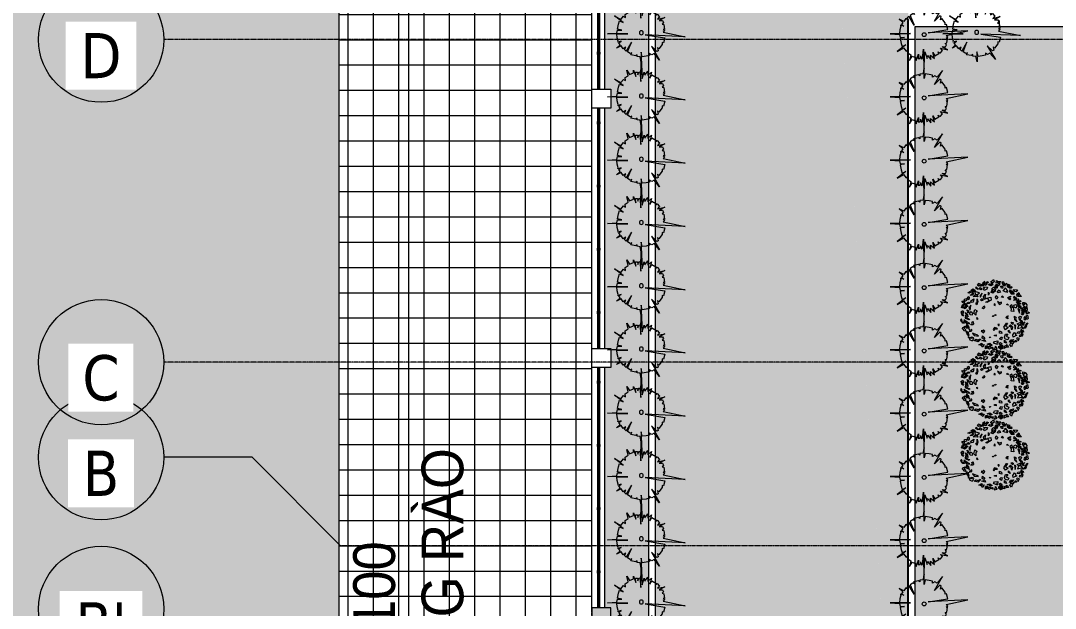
# Model space of a CAD drawing. Header units: millimetres. Extents: x 5359 to 218750, y -16347 to 109893.
# Drawn here: x 17076 to 33425, y 24547 to 33837 of the extents above; entities that cross this region are included whole.
import ezdxf

# ---------------------------------------------------------------- set-up
doc = ezdxf.new("R2010")
doc.units = ezdxf.units.MM
doc.linetypes.add('Double dash', pattern=[41.999998, 12, -6, 6, -6, 6, -6])
doc.linetypes.add('Grid Line', pattern=[22.225, 12.7, -3.175, 3.175, -3.175])
for name, color, linetype, lineweight in [('A-ANNO-DIMS', 211, 'Continuous', 9), ('A-ANNO-DIMS-220', 211, 'Continuous', 9), ('A-FLOR', 192, 'Continuous', 9), ('A-FLOR-HRAL', 11, 'Continuous', 9), ('A-FLOR-PATT', 8, 'Continuous', 9), ('A-FLOR-PATT-1', 8, 'Continuous', 5), ('A-WALL', 113, 'Continuous', 9), ('C-PROP-LINE', 91, 'Double dash', 18), ('G-IMPT', 8, 'Continuous', 9), ('L-PLNT', 71, 'Continuous', 9), ('S-COLS', 52, 'Continuous', 9), ('S-COLS-3', 9, 'Continuous', 9), ('S-COLS-4', 52, 'Continuous', 18), ('S-GRID', 1, 'Continuous', 9), ('S-GRID-1', 1, 'Grid Line', 9), ('S-GRID-IDEN', 1, 'Continuous', 9)]:
    doc.layers.add(name, color=color, linetype=linetype, lineweight=lineweight)
doc.styles.add('Arial_5', font='arial_0.ttf', dxfattribs={"width": 0.9, "height": 660})
doc.styles.add('Tahoma_B', font='tahomabd_0.ttf', dxfattribs={"height": 715})
doc.dimstyles.new('1_Dim_chi_tiet_khu_đất_2_1', dxfattribs={"dimscale": 304.8, "dimtxt": 673.371204, "dimasz": 0.866142, "dimexe": 0.721785, "dimexo": 0.0625, "dimgap": 0.072178, "dimtad": 1, "dimdec": 0, "dimrnd": 5, "dimzin": 0, "dimdsep": 46, "dimtxsty": 'Arial_5', "dimblk1": 'OBLIQUE', "dimblk2": 'OBLIQUE', "dimsah": 1, "dimcen": 0.09, "dimdle": 0.721785, "dimazin": 0, "dimtfac": 1, "dimtdec": 4, "dimtix": 1, "dimtmove": 0, "dimatfit": 3, "dimfxl": 2.165354, "dimfxlon": 1, "dimtvp": 1, "dimtolj": 1, "dimtzin": 0, "dimarcsym": 2})
pattern_1 = [(0, (167.64, 11.2), (558.8, 558.8), [83.82, -16.764, 22.352, -16.764, -419.1]), (0, (167.64, 11.2), (558.8, 558.8), [-139.7, 83.82, -335.28]), (0, (139.7, 27.94), (558.8, 558.8), [55.88, -41.91, 83.82, -41.91, -335.28]), (0, (139.7, 27.94), (558.8, 558.8), [-223.52, 55.88, -279.4]), (0, (335.3, 251.46), (558.8, 558.8), [69.85, -27.94, 69.85, -391.16]), (0, (55.9, 363.2), (558.8, 558.8), [27.94, -55.88, 27.94, -447.04]), (90, (111.76, 363.2), (-558.8, 558.8), [50.292, -508.508]), (90, (279.4, 27.94), (-558.8, 558.8), [55.88, -502.92]), (90, (419.1, 251.46), (-558.8, 558.8), [55.88, -502.92]), (45, (352.04, 22.35), (0, 558.7996), [55.88, -734.383]), (135, (206.76, 22.35), (-558.7996, 0), [55.88, -734.383]), (63.435, (335.28, 25.15), (-0.0005, 558.8001), [55.88, -1193.635]), (75.964, (307.34, 27.94), (-0.00237, 558.80038), [55.88, -2248.111]), (75.964, (447.04, 251.46), (-0.00237, 558.80038), [44.704, -2259.287]), (75.964, (122.94, 363.22), (-0.00237, 558.80038), [39.116, -2264.875]), (104.036, (251.46, 27.94), (0.00237, 558.80038), [55.88, -2248.111]), (104.036, (391.16, 251.46), (0.00237, 558.80038), [44.704, -2259.287]), (104.036, (100.58, 363.22), (0.00237, 558.80038), [39.116, -2264.875]), (116.565, (223.52, 25.15), (0.0005, 558.8001), [55.88, -1193.634])]

# ---------------------------------------------------------------- blocks, each defined once
blk = doc.blocks.new('M_Concrete-Rectangular-Column2 - 300x300-2025389-TKCS_MB ĐỊNH VỊ CỔNG-HÀNG RÀO')
at = {"layer": 'S-COLS-3'}
blk.add_hatch(color=256, dxfattribs=at).paths.add_polyline_path([(150, -150), (150, 150), (-150, 150), (-150, -150)])
at = {"layer": 'S-COLS-4'}
for p, q in [((150, 150), (-150, 150)), ((-150, 150), (-150, -150)), ((150, -150), (150, 150)), ((-150, -150), (150, -150))]:
    blk.add_line(p, q, dxfattribs=at)
blk = doc.blocks.new('NBS_CLDPhysicalSecuritySystems_MtlMeshPnlFncngSym_CLDModsecSecurusS3_InfillPanel - NBS_CLDPhysicalSecuritySystems_MtlMeshPnlFncngSym_CLDModsecSecurusS2_InfillPanel-2369324-TKCS_MB ĐỊNH VỊ CỔNG-HÀNG RÀO')
at = {"layer": 'A-FLOR-HRAL'}
h = blk.add_hatch(dxfattribs=at)
h.set_pattern_fill('FP_29', color=256, style=0, pattern_type=2)
h.set_pattern_definition([(180, (609.6, 0), (-2e-15, -13), []), (270, (609.6, 0), (76, 5e-15), [])])
h.paths.add_polyline_path([(0, 6), (0, -6), (3800, -6), (3800, 6), (1714, 6)])
for p, q in [((218, 27), (0, 27)), ((0, 6), (3800, 6)), ((214, 6), (214, 23)), ((254, 6), (214, 6)), ((218, 27), (250, 27)), ((1218, 27), (250, 27)), ((254, 23), (254, 6)), ((1214, 6), (1214, 23)), ((1254, 6), (1214, 6)), ((1218, 27), (1250, 27)), ((2218, 27), (1250, 27)), ((1254, 23), (1254, 6)), ((2214, 6), (2214, 23)), ((2254, 6), (2214, 6)), ((2218, 27), (2250, 27)), ((3218, 27), (2250, 27)), ((2254, 23), (2254, 6)), ((3214, 6), (3214, 23)), ((3254, 6), (3214, 6)), ((3218, 27), (3250, 27)), ((3800, 27), (3250, 27)), ((3254, 23), (3254, 6)), ((3800, -6), (0, -6)), ((214, -11), (214, -6)), ((214, -6), (254, -6)), ((254, -11), (214, -11)), ((254, -6), (254, -11)), ((1214, -11), (1214, -6)), ((1214, -6), (1254, -6)), ((1254, -11), (1214, -11)), ((1254, -6), (1254, -11)), ((2214, -11), (2214, -6)), ((2214, -6), (2254, -6)), ((2254, -11), (2214, -11)), ((2254, -6), (2254, -11)), ((3214, -11), (3214, -6)), ((3214, -6), (3254, -6)), ((3254, -11), (3214, -11)), ((3254, -6), (3254, -11))]:
    blk.add_line(p, q, dxfattribs=at)
for centre, start, end in [((218, 23), 90, 180), ((250, 23), 0, 90), ((1218, 23), 90, 180), ((1250, 23), 0, 90), ((2218, 23), 90, 180), ((2250, 23), 0, 90), ((3218, 23), 90, 180), ((3250, 23), 0, 90)]:
    blk.add_arc(centre, 4, start, end, dxfattribs=at)
blk = doc.blocks.new('CAY MAI VAN PHUC - CAY DUC SOC_dwg-2256080-TKCS_MB ĐỊNH VỊ CỔNG-HÀNG RÀO')
at = {"layer": 'G-IMPT', "flags": 128}
blk.add_lwpolyline([(33, 479), (13, 293), (6, 772), (-14, 347), (-60, 479), (-67, 420), (-133, 499), (-127, 413), (-207, 479), (-173, 360), (-213, 426), (-293, 380), (-280, 347), (-320, 373), (-366, 320), (-326, 274), (-473, 307), (-360, 247), (-426, 247), (-446, 207), (-419, 174), (-453, 167), (-466, 68), (-439, 68), (-473, 48), (-439, 14), (-878, -79), (-80, -39), (-473, -105), (-446, -205), (-419, -198), (-419, -238), (-353, -324), (-326, -298), (-340, -364), (-313, -378), (-207, -271), (-366, -550), (-260, -418), (-213, -444), (-167, -418), (-167, -457), (-100, -471), (-20, -481), (0, -391), (0, -590), (26, -484), (86, -477), (86, -444), (113, -464), (212, -444), (192, -404), (226, -418), (279, -384), (199, -192), (305, -371), (339, -338), (312, -291), (365, -324), (405, -265), (498, -311), (425, -245), (452, -205), (405, -172), (472, -192), (465, -172), (485, -99), (492, -25), (272, -25), (678, -19), (492, -6), (478, 54), (392, 54), (478, 74), (458, 174), (438, 240), (365, 207), (538, 340), (412, 267), (359, 333), (319, 307), (325, 367), (266, 406), (292, 519), (239, 433), (159, 466), (159, 519), (113, 393), (119, 479), (79, 479), (73, 426), (53, 486)], close=True, dxfattribs=at)
at = {"layer": 'G-IMPT'}
blk.add_circle((0, 0), 38.6, dxfattribs=at)
blk = doc.blocks.new('CAY MAI VAN PHUC - CAY BONG TRANG-2256527-TKCS_MB ĐỊNH VỊ CỔNG-HÀNG RÀO')
at = {"extrusion": (0, 0, -1), "xscale": 0.7894736842105263, "yscale": 0.7894736842105263, "zscale": -0.7894736842105263, "rotation": 180}
blk.add_blockref('CAY MAI VAN PHUC - CAY DUC SOC_dwg-2256080-TKCS_MB ĐỊNH VỊ CỔNG-HÀNG RÀO', (0, 0), dxfattribs=at)
blk = doc.blocks.new('CAY MAI VAN PHUC - CAY BONG TRANG-2256081-TKCS_MB ĐỊNH VỊ CỔNG-HÀNG RÀO')
at = {"xscale": 0.7894736842105263, "yscale": 0.7894736842105263, "zscale": 0.7894736842105263}
blk.add_blockref('CAY MAI VAN PHUC - CAY DUC SOC_dwg-2256080-TKCS_MB ĐỊNH VỊ CỔNG-HÀNG RÀO', (0, 0), dxfattribs=at)
blk = doc.blocks.new('CAY BACH TRINH - CAY BACH TRINH_dwg-2249800-TKCS_MB ĐỊNH VỊ CỔNG-HÀNG RÀO')
at = {"layer": 'G-IMPT', "flags": 128}
for points in [[(-477, 1437), (-459, 1512), (-646, 1555)], [(-578, 1452), (-505, 1613), (-404, 1608), (-431, 1511), (-482, 1548), (-505, 1489), (-486, 1456)], [(-357, 1653), (-250, 1541), (-201, 1603), (-123, 1566), (-133, 1703), (-220, 1653)], [(-83, 1327), (-48, 1351), (-99, 1506), (-301, 1542), (-270, 1454), (-140, 1428)], [(7, 1749), (-25, 1628), (43, 1591), (160, 1616)], [(121, 1587), (40, 1602), (86, 1521)], [(335, 1653), (267, 1616), (316, 1566), (365, 1591)], [(533, 1553), (590, 1452), (520, 1446), (509, 1467), (423, 1512), (399, 1468), (319, 1525), (383, 1562)], [(423, 1516), (443, 1553), (433, 1653), (560, 1578), (472, 1491)], [(579, 1478), (745, 1541), (813, 1466), (725, 1416), (716, 1478), (657, 1453), (647, 1416)], [(-1364, 914), (-1208, 910), (-1218, 988), (-1136, 1017), (-1240, 1107), (-1267, 1010)], [(-1164, 910), (-1135, 1007), (-1204, 1044), (-1282, 1000), (-1216, 980)], [(-1174, 1238), (-1112, 1130), (-1037, 1152), (-972, 1252)], [(-766, 1181), (-866, 1042), (-1009, 1038), (-900, 1094)], [(-996, 1019), (-915, 1047), (-883, 1171), (-978, 1137)], [(-989, 1076), (-860, 1099), (-799, 1231), (-876, 1225), (-913, 1152)], [(-874, 1403), (-896, 1328), (-826, 1327), (-809, 1379)], [(-870, 1320), (-769, 1323), (-719, 1438), (-798, 1395)], [(-715, 1368), (-728, 1408), (-805, 1472), (-663, 1508), (-663, 1385)], [(-648, 1504), (-672, 1392), (-758, 1347), (-746, 1419), (-706, 1444)], [(-697, 1145), (-671, 1210), (-634, 1180), (-660, 1114)], [(-556, 1333), (-692, 1179), (-600, 1129), (-460, 1181), (-492, 1255), (-553, 1247)], [(-428, 1425), (-446, 1319), (-376, 1318), (-327, 1420)], [(-269, 1228), (-328, 1128), (-220, 1091), (-172, 1128)], [(-133, 1478), (-191, 1403), (-152, 1303), (-113, 1353)], [(14, 1366), (-94, 1266), (-74, 1166), (43, 1066), (140, 1116), (23, 1178), (101, 1291)], [(-50, 1140), (92, 1178), (86, 1252), (-14, 1249)], [(23, 1503), (131, 1428), (267, 1478), (209, 1528), (131, 1503)], [(267, 1128), (228, 1041), (257, 966), (267, 1041)], [(511, 1378), (306, 1366), (335, 1266), (472, 1203), (501, 1278), (452, 1316)], [(667, 1353), (579, 1291), (628, 1241), (735, 1278)], [(647, 866), (579, 1066), (686, 928)], [(696, 1091), (891, 1141), (949, 1253), (920, 1016), (803, 1003)], [(871, 1391), (823, 1341), (784, 1253), (891, 1316)], [(1064, 1244), (1080, 1108), (985, 1158), (937, 1212)], [(1027, 1278), (998, 1228), (1037, 1191), (1135, 1203)], [(1047, 1103), (998, 1028), (1066, 978), (1164, 978), (1066, 1016)], [(1144, 1166), (1135, 1128), (1203, 1078), (1281, 1091)], [(-1595, 553), (-1527, 591), (-1429, 491), (-1497, 416), (-1634, 403), (-1653, 491)], [(-1424, 524), (-1440, 618), (-1501, 607), (-1513, 501)], [(-1380, 266), (-1361, 403), (-1185, 528), (-1224, 441)], [(-1302, 703), (-1351, 666), (-1312, 653)], [(-1109, 650), (-1174, 560), (-1345, 537), (-1285, 585)], [(-1279, 631), (-1217, 768), (-1027, 752), (-1169, 714)], [(-1010, 928), (-1137, 803), (-990, 828)], [(-993, 702), (-1009, 756), (-1064, 751)], [(-840, 791), (-799, 735), (-718, 839), (-724, 876), (-821, 927), (-821, 894), (-775, 847)], [(-721, 477), (-654, 499), (-671, 550)], [(-717, 878), (-717, 816), (-688, 841)], [(-415, 941), (-483, 878), (-454, 853), (-386, 878)], [(-220, 591), (-289, 516), (-386, 578), (-386, 628), (-289, 591), (-181, 653)], [(-113, 953), (-201, 878), (-152, 778), (-84, 866)], [(-74, 528), (-35, 541), (-6, 491), (-74, 466)], [(140, 878), (131, 728), (335, 603), (384, 628), (218, 716), (306, 841)], [(413, 1016), (443, 853), (365, 803), (472, 766), (511, 903)], [(579, 803), (540, 716), (599, 691), (647, 741)], [(813, 978), (784, 891), (1018, 903), (920, 991)], [(823, 791), (784, 653), (842, 491), (891, 578), (823, 628)], [(988, 791), (1008, 628), (1096, 616), (1144, 678)], [(1261, 753), (1203, 803), (1193, 853), (1232, 891), (1310, 841)], [(1310, 591), (1252, 628), (1193, 603), (1203, 553), (1281, 541)], [(1270, 413), (1394, 410), (1386, 473), (1452, 496), (1368, 568), (1347, 490)], [(1339, 702), (1463, 665), (1444, 774), (1337, 802)], [(1422, 673), (1471, 586), (1531, 604), (1583, 684)], [(1447, 578), (1476, 466), (1593, 366), (1544, 503)], [(-1619, 40), (-1622, 139), (-1683, 152), (-1767, 105)], [(-1597, 135), (-1570, 248), (-1626, 391), (-1648, 247)], [(-1619, 320), (-1482, 361), (-1595, 398)], [(-1363, 198), (-1471, 259), (-1494, 200), (-1562, 210), (-1523, 107), (-1467, 166)], [(-1478, 213), (-1422, 297), (-1459, 373), (-1523, 336)], [(-1482, 60), (-1448, -1), (-1384, -6), (-1369, 43), (-1433, 90)], [(-1478, 141), (-1429, 91), (-1371, 128)], [(-1328, 370), (-1279, 378), (-1302, 402)], [(-1274, 77), (-1290, 255), (-1183, 312), (-1221, 219)], [(-1283, 435), (-1251, 475), (-1188, 428), (-1232, 366)], [(-1065, 367), (-1127, 366), (-1158, 473), (-1082, 500), (-981, 458), (-1000, 389)], [(-855, 181), (-881, 279), (-825, 405), (-958, 362), (-994, 169)], [(-942, 366), (-893, 503), (-795, 453), (-825, 366), (-873, 403)], [(-74, 16), (-123, -9), (-94, -34), (-55, -22)], [(491, 441), (443, 366), (511, 303), (569, 328), (521, 378)], [(813, 191), (881, 116), (891, -22), (988, 78), (930, 266)], [(1085, 125), (1140, 155), (1218, 75), (1163, 15), (1054, 5), (1038, 75)], [(1135, 478), (1232, 328), (1164, 228), (1154, 328)], [(1310, 166), (1300, 116), (1222, 128), (1232, 203)], [(1256, -105), (1272, 5), (1412, 105), (1381, 35)], [(1319, 245), (1280, 215), (1311, 205)], [(1378, 453), (1369, 353), (1437, 303), (1476, 366)], [(1553, 425), (1451, 325), (1568, 345)], [(1476, 153), (1534, 78), (1583, 116), (1544, 216)], [(1624, 156), (1594, 16), (1487, -41), (1502, 50), (1551, 81)], [(-1595, -47), (-1673, -9), (-1702, -172), (-1673, -209), (-1536, -209), (-1556, -172), (-1634, -147)], [(-1604, -526), (-1578, -497), (-1615, -421), (-1690, -396)], [(-1546, -521), (-1536, -609), (-1595, -596), (-1604, -509)], [(-1515, -106), (-1486, -178), (-1501, -227), (-1553, -242), (-1599, -161)], [(-1489, -516), (-1411, -473), (-1448, -396), (-1534, -351), (-1465, -430)], [(-1173, -669), (-1368, -622), (-1473, -694), (-1336, -498), (-1227, -542)], [(-1449, -521), (-1419, -309), (-1263, -222), (-1351, -346)], [(-1291, -267), (-1232, -115), (-1304, -62), (-1376, -95)], [(-1224, -515), (-1157, -451), (-1369, -353), (-1324, -476)], [(-1145, -345), (-1046, -242), (-1021, -71), (-1105, -125), (-1069, -201)], [(-1024, -493), (-1058, -702), (-1088, -530)], [(-935, -470), (-860, -411), (-900, -361), (-966, -383)], [(-888, -735), (-838, -578), (-745, -570), (-823, -487), (-921, -590)], [(-582, -741), (-504, -613), (-626, -407), (-681, -406), (-575, -561), (-711, -631)], [(-688, -191), (-610, -147), (-641, -60), (-704, -55), (-685, -122)], [(-229, -532), (-269, -525), (-272, -467), (-200, -477)], [(11, -79), (65, -80), (51, -44), (11, -37)], [(832, -134), (784, -184), (823, -222)], [(1085, -355), (1023, -325), (999, -455), (1023, -485), (1132, -485), (1116, -455), (1054, -435)], [(1477, -247), (1352, -421), (1173, -426), (1309, -356)], [(1179, -205), (1218, -245), (1264, -215)], [(1202, -735), (1225, -565), (1350, -495), (1280, -595)], [(1398, -9), (1408, -159), (1232, -234), (1339, -134)], [(1330, -484), (1271, -546), (1300, -671), (1369, -596)], [(1427, -309), (1447, -409), (1525, -409), (1573, -334), (1505, -346)], [(1563, -293), (1595, -211), (1641, -250), (1609, -331)], [(-1553, -680), (-1504, -649), (-1521, -598), (-1613, -563)], [(-1468, -852), (-1402, -831), (-1326, -772), (-1450, -777)], [(-1251, -1066), (-1426, -1044), (-1452, -946), (-1351, -943), (-1371, -1002), (-1308, -1008), (-1282, -979)], [(-1390, -946), (-1429, -809), (-1361, -709), (-1332, -796), (-1361, -846)], [(-1270, -915), (-1163, -901), (-1183, -834), (-1295, -817)], [(-1144, -1010), (-957, -1095), (-936, -993), (-1027, -873), (-1088, -926), (-1063, -982)], [(-811, -903), (-736, -844), (-727, -764), (-770, -826)], [(-698, -1231), (-557, -1193), (-527, -1096), (-584, -953), (-693, -951), (-619, -1061), (-741, -1124)], [(-393, -926), (-281, -901), (-277, -790), (-378, -835)], [(-129, -656), (-34, -622), (23, -722), (0, -767), (-69, -688), (-193, -693)], [(-120, -1056), (-31, -1033), (-45, -997), (-117, -988)], [(614, -795), (506, -893), (444, -803), (510, -740), (536, -796)], [(1048, -911), (967, -1024), (753, -1052), (829, -993)], [(1124, -735), (1132, -805), (1085, -795), (1077, -725)], [(1193, -846), (1173, -780), (1104, -785)], [(1249, -1075), (1218, -965), (1272, -885), (1295, -955), (1272, -995)], [(1359, -809), (1271, -859), (1281, -984), (1330, -909)], [(1384, -736), (1435, -805), (1537, -675), (1529, -628), (1408, -565), (1408, -607), (1465, -665)], [(-1130, -1172), (-1165, -1196), (-1203, -1289), (-1280, -1164), (-1162, -1128)], [(-1117, -1335), (-1039, -1334), (-1059, -1267), (-1114, -1266)], [(-883, -1296), (-1010, -1321), (-942, -1409), (-834, -1384)], [(-771, -1348), (-831, -1232), (-975, -1212), (-947, -1284), (-866, -1298)], [(-872, -1573), (-787, -1482), (-829, -1416), (-944, -1384)], [(-505, -1659), (-547, -1509), (-620, -1542), (-671, -1472), (-727, -1598), (-626, -1595)], [(-622, -1399), (-535, -1360), (-523, -1254), (-580, -1280)], [(-384, -1242), (-286, -1181), (-363, -1098), (-424, -1108)], [(-336, -1491), (-270, -1405), (-332, -1372), (-423, -1439)], [(-180, -1469), (12, -1396), (-45, -1309), (-194, -1290), (-200, -1370), (-142, -1392)], [(323, -1445), (199, -1404), (83, -1492), (153, -1523), (221, -1476)], [(176, -1143), (205, -1087), (168, -1096)], [(411, -1324), (581, -1272), (441, -1226)], [(550, -1034), (443, -1134), (482, -1196), (569, -1146)], [(731, -1476), (595, -1400), (567, -1474), (481, -1461), (531, -1590), (600, -1516)], [(608, -1509), (686, -1484), (608, -1434)], [(667, -1184), (647, -1221), (764, -1334), (959, -1271), (891, -1209), (764, -1246)], [(775, -1261), (835, -1251), (807, -1222)], [(1103, -1266), (1025, -1267), (986, -1133), (1081, -1099), (1208, -1151), (1184, -1238)], [(1066, -1096), (1086, -1171), (1271, -1121)], [(-386, -1646), (-464, -1534), (-357, -1534), (-289, -1559)], [(-215, -1584), (-355, -1693), (-443, -1641), (-373, -1567), (-346, -1624), (-297, -1583), (-299, -1545)], [(-55, -1574), (-63, -1616), (-24, -1708), (-167, -1674), (-109, -1565)], [(69, -1680), (123, -1624), (62, -1590), (23, -1629)], [(228, -1671), (131, -1609), (189, -1571), (209, -1584), (306, -1584), (306, -1534), (404, -1546), (365, -1609)], [(411, -1674), (406, -1550), (330, -1534), (226, -1592)]]:
    blk.add_lwpolyline(points, close=True, dxfattribs=at)
blk = doc.blocks.new('CAY BACH TRINH - CAY BACH TRINH-2271498-TKCS_MB ĐỊNH VỊ CỔNG-HÀNG RÀO')
at = {"extrusion": (0, 0, -1), "xscale": 0.3200000000000001, "yscale": 0.3200000000000001, "zscale": -0.3200000000000001, "rotation": 180}
blk.add_blockref('CAY BACH TRINH - CAY BACH TRINH_dwg-2249800-TKCS_MB ĐỊNH VỊ CỔNG-HÀNG RÀO', (0, 0), dxfattribs=at)
blk = doc.blocks.new('Family - ___-1476882-TKCS_MB ĐỊNH VỊ CỔNG-HÀNG RÀO')
at = {"layer": 'C-PROP-LINE'}
blk.add_line((26104, 7888), (26104, 77418), dxfattribs=at)
blk = doc.blocks.new('Grid - M_Grid Head - Circle-353313-TKCS_MB ĐỊNH VỊ CỔNG-HÀNG RÀO')
at = {"layer": 'S-GRID-IDEN'}
blk.add_circle((0, 0), 4.5, dxfattribs=at)
blk = doc.blocks.new('DIMBLOCK29-TKCS_MB ĐỊNH VỊ CỔNG-HÀNG RÀO')
at = {"layer": 'A-ANNO-DIMS-220'}
for p, q in [((23210, 7668), (23210, 41206)), ((23870, 40986), (22990, 40986)), ((23210, 40986), (23870, 40986)), ((23870, 7888), (22990, 7888)), ((23210, 7888), (23870, 7888))]:
    blk.add_line(p, q, dxfattribs=at)
at = {"layer": 'A-ANNO-DIMS-220', "lineweight": 25}
for p, q in [((23210, 40986), (23078, 41118)), ((23210, 40986), (23342, 40854)), ((23210, 7888), (23078, 8020)), ((23210, 7888), (23342, 7756))]:
    blk.add_line(p, q, dxfattribs=at)
at = {"layer": 'A-ANNO-DIMS-220', "color": 0, "char_height": 660, "attachment_point": 1, "rotation": 90, "line_spacing_factor": 0.941778, "style": 'Arial_5'}
for s, insert, width in [('TƯ\\fArial|b0|i0|c254|p34|;\\W.9;ỜNG RÀO', (23411, 21878), 6141.15), ('33100', (22331, 23298), 2734.92)]:
    blk.add_mtext(s, dxfattribs=dict(at, insert=insert, width=width))
blk = doc.blocks.new('_Oblique')
at = {"color": 0, "linetype": 'ByBlock', "lineweight": -2}
blk.add_line((-0.5, -0.5), (0.5, 0.5), dxfattribs=at)

msp = doc.modelspace()

# ---------------------------------------------------------------- hatches: boundary and pattern name
at = {"layer": 'A-FLOR-PATT'}
h = msp.add_hatch(dxfattribs=at)
h.set_pattern_fill('FP_5', color=256, style=0, pattern_type=2)
h.set_pattern_definition([(90, (81451.8, 48336.34), (-400, 2e-14), []), (180, (81451.8, 48336.34), (-5e-14, -400), [])])
h.paths.add_polyline_path([(14081.4, -16347.2), (14081.4, 79336.3), (14075, 79693.3), (14055.9, 80049.7), (14024.1, 80405.3), (13979.6, 80759.5), (13922.5, 81111.9), (13852.8, 81462), (13770.7, 81809.4), (13676.3, 82153.7), (13569.6, 82494.3), (13450.9, 82831), (13320.2, 83163.2), (13177.7, 83490.5), (13023.6, 83812.5), (12858.2, 84128.8), (12681.5, 84439), (12493.9, 84742.7), (12295.6, 85039.6), (12086.8, 85329.1), (11867.8, 85611), (11638.9, 85884.9), (11400.3, 86150.5), (11152.4, 86407.4), (10895.5, 86655.3), (10630, 86893.8), (10356.1, 87122.8), (10074.1, 87341.7), (9784.6, 87550.5), (9487.8, 87748.9), (9184.1, 87936.5), (8873.9, 88113.1), (8557.5, 88278.6), (8235.5, 88432.7), (7908.2, 88575.1), (7576, 88705.8), (7239.4, 88824.6), (6898.7, 88931.3), (6554.4, 89025.7), (6207, 89107.8), (5856.9, 89177.4), (5504.5, 89234.6), (5358.8, 89252.8), (5358.8, 82030.3), (10052.8, 77336.3), (10052.8, -16347.2), (12634.8, -16347.2)])
h.paths.add_polyline_path([(51727.7, -16347.2), (56702.6, -16347.2), (56702.6, -12330.8), (31070.8, -12330.8), (26103.5, -7352), (26103.5, 40986.3), (24603.5, 40986.3), (22103.5, 38486.3), (22103.5, -8023.3), (22132.9, -8371.9), (22174.4, -8719.2), (22228.1, -9064.9), (22293.8, -9408.5), (22371.5, -9749.6), (22461, -10087.7), (22562.4, -10422.5), (22675.4, -10753.6), (22799.9, -11080.5), (22935.8, -11402.8), (23082.8, -11720.2), (23240.9, -12032.3), (23409.7, -12338.6), (23589.2, -12638.9), (23779.1, -12932.6), (23979.2, -13219.6), (24189.1, -13499.4), (24408.7, -13771.7), (24637.7, -14036.1), (24875.9, -14292.4), (25122.8, -14540.1), (25378.2, -14779.1), (25641.9, -15009), (25913.4, -15229.6), (26192.5, -15440.5), (26478.7, -15641.5), (26771.9, -15832.4), (27071.5, -16012.9), (27377.3, -16182.8), (27700.1, -16347.2), (44092.7, -16347.2)])
h.paths.add_polyline_path([(134801.6, 7388.2), (140779.3, 7388.2), (140779.3, 38986.3), (138279.3, 40986.3), (134801.5, 40986.3), (134801.5, 7388.2)])
h.paths.add_polyline_path([(157794.6, 7388.2), (157794.6, 109892.8), (152779.3, 109892.8), (152779.3, 7388.2), (155944.1, 7388.2)])
h.paths.add_polyline_path([(138279.3, 45986.3), (140779.3, 47986.3), (140779.3, 77336.3), (140773.2, 77721), (140754.7, 78105.2), (140723.9, 78488.6), (140680.8, 78870.9), (140625.5, 79251.5), (140558.1, 79630.2), (140478.5, 80006.6), (140386.9, 80380.2), (140283.4, 80750.7), (140168, 81117.6), (140041, 81480.7), (139902.4, 81839.5), (139752.3, 82193.7), (139591, 82542.9), (139418.5, 82886.8), (139235.2, 83224.9), (139041.1, 83557), (138836.4, 83882.8), (138621.4, 84201.7), (138396.3, 84513.7), (138161.3, 84818.2), (137916.7, 85115.1), (137662.7, 85403.9), (137399.5, 85684.5), (137127.5, 85956.5), (136843.4, 86222.8), (136558.1, 86473.7), (136261.2, 86718.3), (135956.7, 86953.3), (135644.7, 87178.4), (135325.8, 87393.4), (135000.1, 87598), (134668, 87792.2), (134329.8, 87975.5), (133986, 88148), (133636.7, 88309.3), (133282.6, 88459.3), (132923.7, 88598), (132560.6, 88725), (132193.7, 88840.4), (131823.2, 88943.9), (131449.6, 89035.5), (131073.3, 89115), (130694.5, 89182.5), (130313.9, 89237.8), (129931.6, 89280.9), (129548.2, 89311.7), (129164, 89330.2), (128779.3, 89336.3), (87752.6, 89336.3), (85252.6, 86836.3), (85252.6, 84418.2), (127801.6, 84418.2), (134801.6, 77417.7), (134801.6, 45986.3), (136085.6, 45986.3)])
h.paths.add_polyline_path([(24603.5, 45986.3), (26103.5, 45986.3), (26103.5, 77418.2), (33103.5, 84418.2), (75452.6, 84418.2), (75452.6, 86836.3), (72952.6, 89336.3), (32081.4, 89336.3), (31731.6, 89330.2), (31382.3, 89311.9), (31033.8, 89281.3), (30686.6, 89238.6), (30341.1, 89183.8), (29997.8, 89116.9), (29657, 89038), (29319.2, 88947.3), (28984.7, 88844.8), (28654, 88730.7), (28327.6, 88605), (28005.7, 88468.1), (27688.8, 88319.9), (27377.3, 88160.8), (27071.5, 87990.9), (26771.9, 87810.4), (26478.7, 87619.5), (26192.5, 87418.5), (25913.4, 87207.6), (25641.9, 86987), (25378.2, 86757.1), (25122.8, 86518.1), (24831.7, 86222.8), (24637.7, 86014.1), (24408.7, 85749.7), (24189.1, 85477.4), (23979.2, 85197.6), (23779.1, 84910.6), (23589.2, 84616.8), (23409.7, 84316.6), (23240.9, 84010.3), (23082.8, 83698.2), (22935.8, 83380.8), (22799.9, 83058.5), (22675.4, 82731.6), (22562.4, 82400.5), (22461, 82065.7), (22371.5, 81727.6), (22293.8, 81386.5), (22228.1, 81042.9), (22174.4, 80697.2), (22132.9, 80349.9), (22103.5, 80001.3), (22103.5, 48486.3), (23817.1, 46772.8)])
h.paths.add_polyline_path([(5358.8, 97336.3), (130779.3, 97336.3), (131136.3, 97342.7), (131492.7, 97361.8), (131848.3, 97393.6), (132202.5, 97438.1), (132554.9, 97495.2), (132905, 97564.9), (133252.4, 97647), (133596.7, 97741.4), (133937.3, 97848.1), (134274, 97966.8), (134606.2, 98097.5), (134933.5, 98240), (135255.5, 98394.1), (135571.8, 98559.5), (135882, 98736.2), (136185.8, 98923.8), (136482.6, 99122.1), (136772.1, 99330.9), (137054, 99549.9), (137328, 99778.8), (137593.5, 100017.4), (137850.4, 100265.3), (138098.3, 100522.2), (138336.8, 100787.7), (138565.8, 101061.6), (138784.8, 101343.6), (138993.6, 101633.1), (139191.9, 101929.9), (139379.5, 102233.6), (139556.1, 102543.8), (139721.6, 102860.2), (139875.7, 103182.2), (140018.1, 103509.5), (140148.8, 103841.7), (140267.6, 104178.3), (140374.3, 104519), (140468.7, 104863.3), (140550.8, 105210.7), (140620.5, 105560.8), (140681.9, 105947.8), (140722.1, 106267.4), (140753.9, 106622.9), (140773, 106979.4), (140779.3, 107336.3), (140779.3, 109892.8), (135779.3, 109892.8), (135779.3, 107336.3), (130779.3, 102336.3), (5358.8, 102336.3), (5358.8, 99924.4)])
h = msp.add_hatch(dxfattribs=at)
h.set_pattern_fill('FP_14', color=256, style=0, pattern_type=2)
h.set_pattern_definition(pattern_1)
h.paths.add_polyline_path([(33642.6, 17336.9), (33642.6, 33737.4), (31203.5, 33737.4), (31203.5, 18236.9), (31211.1, 18125), (31226.1, 18036.7), (31254, 17939.7), (31292.6, 17846.4), (31341.4, 17758.1), (31399.9, 17675.8), (31480, 17589), (31547.2, 17529.8), (31624.7, 17474.9), (31713, 17426.1), (31806.2, 17387.4), (31903.2, 17359.5), (32002.7, 17342.6), (32103.5, 17336.9), (33198.8, 17336.9)])
h.paths.add_polyline_path([(31203.5, 37137.4), (33642.6, 37137.4), (33642.6, 78246.9), (35752.6, 78246.9), (35752.6, 79046.9), (38162.6, 79046.9), (38162.6, 79036.9), (38152.6, 79036.9), (38152.6, 78246.9), (42252.6, 78246.9), (42252.6, 78646.9), (42552.6, 78646.9), (42552.6, 79236.9), (36103.5, 79236.9), (35855.3, 79230.6), (35607.8, 79211.8), (35361.5, 79180.4), (35117.1, 79136.6), (34875.3, 79080.5), (34636.6, 79012.2), (34401.7, 78931.9), (34171.2, 78839.8), (33945.6, 78736.2), (33725.5, 78621.2), (33510, 78494.3), (33269, 78332.8), (33092.2, 78202), (32897.2, 78041.7), (32711.6, 77872.5), (32535.6, 77694.7), (32369.5, 77508.9), (32213.4, 77315.4), (32067.7, 77114.8), (31932.5, 76907.4), (31806.3, 76690.2), (31693.9, 76472.3), (31583.6, 76226.6), (31502.6, 76021.4), (31423.8, 75788.4), (31356.8, 75551.8), (31301.8, 75312.4), (31258.9, 75070.6), (31228.2, 74827), (31209.7, 74582.3), (31203.5, 74336.9), (31205.6, 62059.7), (31211.4, 62000.9), (31234, 61917.3), (31258, 61859.3), (31299, 61792.4), (31349.9, 61732.8), (31409.6, 61681.8), (31476.5, 61640.8), (31549, 61610.8), (31625.3, 61592.5), (31703.5, 61586.3), (32403.5, 61586.3), (32403.5, 40886.3), (31703.5, 40886.3), (31618.1, 40878.5), (31534.5, 40855.8), (31476.5, 40831.8), (31409.6, 40790.8), (31349.9, 40739.9), (31299, 40680.2), (31258, 40613.3), (31228, 40540.8), (31209.7, 40464.6), (31203.5, 40362.1), (31203.5, 38882.8)])
h.paths.add_polyline_path([(62552.6, 78236.9), (62432.4, 78384.4), (62310.9, 78513.5), (62180.6, 78633.7), (62021.7, 78758.5), (61896, 78845), (61742.9, 78935.1), (61583.3, 79014.3), (61418.9, 79081.8), (61250.4, 79137.3), (61078.8, 79180.8), (60904.8, 79211.9), (60728.8, 79230.6), (60552.6, 79236.9), (46052.6, 79236.9), (46052.6, 78648.6), (46352.6, 78648.6), (46352.6, 78638.6), (46352.6, 78636.9), (46352.6, 78246.9), (54962.6, 78246.9), (54962.6, 78236.9), (62545, 78236.9)])
h = msp.add_hatch(dxfattribs=at)
h.set_pattern_fill('FP_24', color=256, style=0, pattern_type=2)
h.set_pattern_definition([(50.044, (79.34, 5.34), (480.1093, -42.1973), [50.249, -552.737]), (354.978, (79.34, 5.34), (-92.8797, 504.407), [40.163, -441.797]), (100.433, (119.35, 1.8), (387.2325, 462.215), [42.741, -470.147]), (46.228, (79.34, 139.45), (714.374, -111.1663), [75.364, -829.007]), (96.624, (138.9, 130.2), (625.628, 653.0516), [64.112, -705.234]), (351.155, (79.3, 139.45), (625.6346, 653.045), [60.248, -662.724]), (21.022, (146.27, 105.9), (399.5488, -270.0747), [50.21, -552.308]), (325.943, (146.27, 105.9), (162.8708, 486.2122), [40.189, -442.076]), (71.481, (179.57, 83.4), (562.4147, 216.1425), [42.731, -470.036]), (37.54, (79.34, 5.34), (8.14153, 223.2217), [7.367, -429.296, 7.367, -441.351, -443.695]), (37.54, (79.34, 5.34), (8.14153, 223.2217), [-885.381, 7.367, -436.328]), (7.5, (79.34, 5.34), (176.088, 264.43336), [7.363, -248.334, 7.363, -419.023, -169.015]), (7.5, (79.34, 5.34), (176.088, 264.43336), [-682.083, 7.363, -161.652]), (327.444, (-69.93, 5.37), (357.3223, -15.2107), [7.368, -160.078, 7.368, -515.062, -693.224]), (327.444, (-69.93, 5.37), (357.3223, -15.2107), [-689.876, 7.368, -685.857]), (317.442, (-136.87, 5.4), (390.3648, 67.0332), [7.37, -210.376, 7.37, -339.684, -492.442]), (317.442, (-136.87, 5.4), (390.3648, 67.0332), [-564.8, 7.37, -485.072])])
h.paths.add_polyline_path([(31093.5, 18385.6), (31093.5, 33837.4), (31103.5, 33837.4), (31103.5, 40386.3), (31093.5, 40386.3), (31103.5, 40558.2), (31103.5, 61982.1), (31099.6, 62000.9), (31093.5, 62086.3), (31103.5, 62086.3), (31103.5, 74336.9), (31093.5, 74336.9), (31093.5, 74345.4), (27123.5, 77694.3), (27123.5, 77413.8), (31041.6, 19157.8)])
h = msp.add_hatch(dxfattribs=at)
h.set_pattern_fill('FP_23', color=256, style=0, pattern_type=2)
h.set_pattern_definition([(50, (0, 0), (480.9661, -42.0786), [50.292, -553.212]), (355, (0, 0), (-93.0416, 504.3895), [40.234, -442.57]), (100.451, (40.1, -3.5), (387.9285, 462.3076), [42.742, -470.158]), (46.184, (0, 134.1), (715.649, -110.993), [75.438, -829.818]), (96.636, (59.64, 124.86), (626.7424, 653.2084), [64.112, -705.237]), (351.184, (0, 134.1), (626.7496, 653.2024), [60.35, -663.854]), (21, (67.06, 100.6), (400.2623, -269.9797), [50.292, -553.212]), (326, (67.06, 100.6), (163.1568, 486.2564), [40.234, -442.57]), (71.451, (100.4, 78.1), (563.421, 216.272), [42.742, -470.158]), (37.5, (0, 0), (8.15385, 223.22557), [7.376, -429.829, 7.376, -441.899, -444.246]), (37.5, (0, 0), (8.15385, 223.22557), [-886.48, 7.376, -436.87]), (7.5, (0, 0), (176.404, 264.477), [7.376, -248.778, 7.376, -419.771, -169.316]), (7.5, (0, 0), (176.404, 264.477), [-683.301, 7.376, -161.94]), (327.5, (-149.53, 0), (357.96023, -15.12452), [7.376, -160.264, 7.376, -515.661, -694.03]), (327.5, (-149.53, 0), (357.96023, -15.12452), [-690.677, 7.376, -686.653]), (317.5, (-216.6, 0), (391.0616, 67.1262), [7.376, -210.556, 7.376, -339.974, -492.862]), (317.5, (-216.6, 0), (391.0616, 67.1262), [-565.282, 7.376, -485.485])])
h.paths.add_polyline_path([(27103.5, 14802.6), (31094, 18228.7), (31093.5, 18236.9), (31093.5, 18385.6), (27123.5, 77413.8), (27123.5, 62086.3), (27117.2, 61998.1), (27103.5, 61935.2), (27103.5, 40490.6), (27107.4, 40471.7), (27113.5, 40386.3), (27103.5, 40386.3), (27103.5, 14861.2)])
h = msp.add_hatch(dxfattribs=at)
h.set_pattern_fill('FP_14', color=256, style=0, pattern_type=2)
h.set_pattern_definition(pattern_1)
h.paths.add_polyline_path([(30703.5, 8088.2), (34703.5, 8088.2), (34703.5, 8188.2), (35003.5, 8188.2), (35003.5, 8088.2), (36802.6, 8088.2), (36802.6, 13136.9), (28627.7, 13136.9), (27003.5, 14761.2), (26303.5, 14761.2), (26303.5, 12256.3), (26403.5, 12256.3), (26403.5, 11956.3), (26303.5, 11956.3), (26303.5, 8188.2), (26403.5, 8188.2), (26403.5, 8088.2), (30403.5, 8088.2), (30403.5, 8188.2), (30703.5, 8188.2)])
h.paths.add_polyline_path([(26303.5, 14861.2), (27003.5, 14861.2), (27003.5, 40386.3), (26995.6, 40471.7), (26973, 40555.4), (26949, 40613.3), (26908, 40680.2), (26857.1, 40739.9), (26797.4, 40790.8), (26730.5, 40831.8), (26658, 40861.9), (26581.7, 40880.2), (26503.5, 40886.3), (26403.5, 40886.3), (26403.5, 40586.3), (26303.5, 40586.3), (26303.5, 36856.3), (26403.5, 36856.3), (26403.5, 36556.3), (26303.5, 36556.3), (26303.5, 32756.3), (26403.5, 32756.3), (26403.5, 32456.3), (26303.5, 32456.3), (26303.5, 28656.3), (26403.5, 28656.3), (26403.5, 28356.3), (26303.5, 28356.3), (26303.5, 24556.3), (26403.5, 24556.3), (26403.5, 24256.3), (26303.5, 24256.3), (26303.5, 20456.3), (26403.5, 20456.3), (26403.5, 20156.3), (26303.5, 20156.3), (26303.5, 16356.3), (26403.5, 16356.3), (26403.5, 16056.3), (26303.5, 16056.3), (26303.5, 15212.8)])
at = {"layer": 'A-FLOR-PATT-1'}
msp.add_hatch(color=256, dxfattribs=at).paths.add_polyline_path([(14081.4, -16347.2), (27700.1, -16347.2), (27688.8, -16342), (27377.3, -16182.8), (27071.5, -16012.9), (26771.9, -15832.4), (26478.7, -15641.5), (26192.5, -15440.5), (25913.4, -15229.6), (25641.9, -15009), (25378.2, -14779.1), (25122.8, -14540.1), (24875.9, -14292.4), (24637.7, -14036.1), (24408.7, -13771.7), (24189.1, -13499.4), (23979.2, -13219.6), (23779.1, -12932.6), (23589.2, -12638.9), (23409.7, -12338.6), (23240.9, -12032.3), (23082.8, -11720.2), (22935.8, -11402.8), (22799.9, -11080.5), (22675.4, -10753.6), (22562.4, -10422.5), (22461, -10087.7), (22371.5, -9749.6), (22293.8, -9408.5), (22228.1, -9064.9), (22174.4, -8719.2), (22132.9, -8371.9), (22103.5, -8023.3), (22103.5, 80001.3), (22132.9, 80349.9), (22174.4, 80697.2), (22228.1, 81042.9), (22293.8, 81386.5), (22371.5, 81727.6), (22461, 82065.7), (22562.4, 82400.5), (22675.4, 82731.6), (22799.9, 83058.5), (22935.8, 83380.8), (23082.8, 83698.2), (23240.9, 84010.3), (23409.7, 84316.6), (23589.2, 84616.8), (23779.1, 84910.6), (23979.2, 85197.6), (24189.1, 85477.4), (24408.7, 85749.7), (24637.7, 86014.1), (24875.9, 86270.4), (25122.8, 86518.1), (25378.2, 86757.1), (25641.9, 86987), (25913.4, 87207.6), (26192.5, 87418.5), (26478.7, 87619.5), (26771.9, 87810.4), (27071.5, 87990.9), (27377.3, 88160.8), (27688.8, 88319.9), (28005.7, 88468.1), (28327.6, 88605), (28654, 88730.7), (28984.7, 88844.8), (29319.2, 88947.3), (29657, 89038), (29997.8, 89116.9), (30341.1, 89183.8), (30686.6, 89238.6), (31033.8, 89281.3), (31382.3, 89311.9), (31731.6, 89330.2), (32081.4, 89336.3), (128779.3, 89336.3), (129165.6, 89330.1), (129551.5, 89311.5), (129936.6, 89280.4), (130320.5, 89237), (130702.8, 89181.2), (131083.1, 89113.1), (131461, 89032.9), (131836.2, 88940.5), (132208.1, 88836), (132576.6, 88719.7), (132941, 88591.6), (133301.2, 88451.8), (133656.7, 88300.4), (134007.1, 88137.8), (134352.1, 87963.9), (134691.3, 87779), (135024.4, 87583.2), (135351, 87376.9), (135670.9, 87160.1), (135983.5, 86933.2), (136288.7, 86696.3), (136586.1, 86449.7), (136875.5, 86193.7), (137156.4, 85928.5), (137428.7, 85654.4), (137691.9, 85371.6), (137946, 85080.5), (138190.5, 84781.4), (138425.3, 84474.6), (138650.1, 84160.4), (138864.7, 83839.1), (139068.8, 83511.1), (139262.2, 83176.7), (139444.8, 82836.2), (139616.3, 82490), (139776.6, 82138.5), (139925.5, 81782), (140062.8, 81420.9), (140188.5, 81055.5), (140302.3, 80686.3), (140404.1, 80313.6), (140494, 79937.9), (140571.6, 79559.4), (140637.1, 79178.7), (140690.2, 78796), (140731.1, 78399.5), (140754.7, 78105.2), (140773.2, 77721), (140779.3, 77336.3), (140779.3, 7388.2), (152779.3, 7388.2), (152779.3, 109892.8), (140779.3, 109892.8), (140779.3, 107336.3), (140773, 106979.4), (140753.9, 106622.9), (140722.1, 106267.4), (140677.6, 105913.2), (140620.5, 105560.8), (140550.8, 105210.7), (140468.7, 104863.3), (140374.3, 104519), (140267.6, 104178.3), (140148.8, 103841.7), (140018.1, 103509.5), (139875.7, 103182.2), (139721.6, 102860.2), (139556.1, 102543.8), (139379.5, 102233.6), (139191.9, 101929.9), (138993.6, 101633.1), (138784.8, 101343.6), (138565.8, 101061.6), (138336.8, 100787.7), (138098.3, 100522.2), (137850.4, 100265.3), (137593.5, 100017.4), (137328, 99778.8), (137054, 99549.9), (136772.1, 99330.9), (136482.6, 99122.1), (136185.8, 98923.8), (135882, 98736.2), (135571.8, 98559.5), (135255.5, 98394.1), (134933.5, 98240), (134606.2, 98097.5), (134274, 97966.8), (133937.3, 97848.1), (133596.7, 97741.4), (133252.4, 97647), (132905, 97564.9), (132554.9, 97495.2), (132202.5, 97438.1), (131848.3, 97393.6), (131492.7, 97361.8), (131136.3, 97342.7), (130779.3, 97336.3), (5358.8, 97336.3), (5358.8, 89252.8), (5504.5, 89234.6), (5856.9, 89177.4), (6207, 89107.8), (6554.4, 89025.7), (6898.7, 88931.3), (7239.4, 88824.6), (7576, 88705.8), (7908.2, 88575.1), (8235.5, 88432.7), (8557.5, 88278.6), (8873.9, 88113.1), (9184.1, 87936.5), (9487.8, 87748.9), (9784.6, 87550.5), (10074.1, 87341.7), (10356.1, 87122.8), (10630, 86893.8), (10895.5, 86655.3), (11152.4, 86407.4), (11400.3, 86150.5), (11638.9, 85884.9), (11867.8, 85611), (12086.8, 85329.1), (12295.6, 85039.6), (12493.9, 84742.7), (12681.5, 84439), (12858.2, 84128.8), (13023.6, 83812.5), (13177.7, 83490.5), (13320.2, 83163.2), (13450.9, 82831), (13569.6, 82494.3), (13676.3, 82153.7), (13770.7, 81809.4), (13852.8, 81462), (13922.5, 81111.9), (13979.6, 80759.5), (14024.1, 80405.3), (14055.9, 80049.7), (14075, 79693.3), (14081.4, 79336.3), (14081.4, -567.2)])

# ---------------------------------------------------------------- linework, layer by layer
at = {"layer": 'A-FLOR'}
for p, q in [((22103.5, 80001.3), (22103.5, -8023.3)), ((33642.6, 33737.4), (32542.6, 33737.4))]:
    msp.add_line(p, q, dxfattribs=at)
at = {"layer": 'A-WALL'}
for p, q in [((27003.5, 14861.2), (27003.5, 40386.3)), ((27103.5, 40386.3), (27103.5, 14802.6)), ((26103.5, 32756.3), (26103.5, 36556.3)), ((26303.5, 36556.3), (26303.5, 32756.3)), ((31093.5, 18236.9), (31093.5, 33837.4)), ((31103.5, 18236.9), (31103.5, 33837.4)), ((32542.6, 33737.4), (31203.5, 33737.4)), ((31203.5, 33737.4), (31203.5, 18236.9)), ((32542.6, 33737.4), (32542.6, 33837.4)), ((26103.5, 28656.3), (26103.5, 32456.3)), ((26303.5, 32456.3), (26303.5, 28656.3)), ((26103.5, 24556.3), (26103.5, 28356.3)), ((26303.5, 28356.3), (26303.5, 24556.3))]:
    msp.add_line(p, q, dxfattribs=at)
at = {"layer": 'S-COLS'}
for p, q in [((26103.5, 32456.3), (26103.5, 32756.3)), ((26103.5, 32756.3), (26403.5, 32756.3)), ((26403.5, 32756.3), (26403.5, 32456.3)), ((26403.5, 32456.3), (26103.5, 32456.3)), ((26103.5, 28356.3), (26103.5, 28656.3)), ((26103.5, 28656.3), (26403.5, 28656.3)), ((26403.5, 28656.3), (26403.5, 28356.3)), ((26403.5, 28356.3), (26103.5, 28356.3))]:
    msp.add_line(p, q, dxfattribs=at)
at = {"layer": 'S-GRID'}
for p, q in [((20734.1, 26933.9), (19337.1, 26933.9)), ((22131.1, 25536.9), (20734.1, 26933.9))]:
    msp.add_line(p, q, dxfattribs=at)
at = {"layer": 'S-GRID-1'}
for p, q in [((24837.1, 33536.9), (19337.1, 33536.9)), ((135474.6, 33536.9), (24837.1, 33536.9)), ((24837.1, 28436.9), (19337.1, 28436.9)), ((135474.6, 28436.9), (24837.1, 28436.9)), ((27631.1, 25536.9), (22131.1, 25536.9)), ((132680.6, 25536.9), (27631.1, 25536.9))]:
    msp.add_line(p, q, dxfattribs=at)

# ---------------------------------------------------------------- block references
at = {"layer": 'A-FLOR-HRAL', "rotation": 269.9999999999999}
for p in [(26203.5, 36556.3), (26203.5, 32456.3), (26203.5, 28356.3)]:
    msp.add_blockref('NBS_CLDPhysicalSecuritySystems_MtlMeshPnlFncngSym_CLDModsecSecurusS3_InfillPanel - NBS_CLDPhysicalSecuritySystems_MtlMeshPnlFncngSym_CLDModsecSecurusS2_InfillPanel-2369324-TKCS_MB ĐỊNH VỊ CỔNG-HÀNG RÀO', p, dxfattribs=at)
at = {"layer": 'C-PROP-LINE'}
msp.add_blockref('Family - ___-1476882-TKCS_MB ĐỊNH VỊ CỔNG-HÀNG RÀO', (0, 0), dxfattribs=at)
at = {"layer": 'L-PLNT'}
for name, p, rotation in [('CAY MAI VAN PHUC - CAY BONG TRANG-2256527-TKCS_MB ĐỊNH VỊ CỔNG-HÀNG RÀO', (26883.6, 33646.3), 180), ('CAY MAI VAN PHUC - CAY BONG TRANG-2256527-TKCS_MB ĐỊNH VỊ CỔNG-HÀNG RÀO', (32182.6, 33652.4), 180.9383434080399), ('CAY MAI VAN PHUC - CAY BONG TRANG-2256081-TKCS_MB ĐỊNH VỊ CỔNG-HÀNG RÀO', (31352.6, 33616.2), 180), ('CAY MAI VAN PHUC - CAY BONG TRANG-2256527-TKCS_MB ĐỊNH VỊ CỔNG-HÀNG RÀO', (26883.6, 32646.3), 180), ('CAY MAI VAN PHUC - CAY BONG TRANG-2256081-TKCS_MB ĐỊNH VỊ CỔNG-HÀNG RÀO', (31352.6, 32616.2), 180), ('CAY MAI VAN PHUC - CAY BONG TRANG-2256527-TKCS_MB ĐỊNH VỊ CỔNG-HÀNG RÀO', (26883.6, 31646.3), 180), ('CAY MAI VAN PHUC - CAY BONG TRANG-2256081-TKCS_MB ĐỊNH VỊ CỔNG-HÀNG RÀO', (31352.6, 31616.2), 180), ('CAY MAI VAN PHUC - CAY BONG TRANG-2256527-TKCS_MB ĐỊNH VỊ CỔNG-HÀNG RÀO', (26883.6, 30646.3), 180), ('CAY MAI VAN PHUC - CAY BONG TRANG-2256081-TKCS_MB ĐỊNH VỊ CỔNG-HÀNG RÀO', (31352.6, 30616.2), 180), ('CAY MAI VAN PHUC - CAY BONG TRANG-2256527-TKCS_MB ĐỊNH VỊ CỔNG-HÀNG RÀO', (26883.6, 29646.3), 180), ('CAY MAI VAN PHUC - CAY BONG TRANG-2256081-TKCS_MB ĐỊNH VỊ CỔNG-HÀNG RÀO', (31352.6, 29616.2), 180), ('CAY BACH TRINH - CAY BACH TRINH-2271498-TKCS_MB ĐỊNH VỊ CỔNG-HÀNG RÀO', (32452.6, 29186.2), 180), ('CAY MAI VAN PHUC - CAY BONG TRANG-2256527-TKCS_MB ĐỊNH VỊ CỔNG-HÀNG RÀO', (26883.6, 28646.3), 180), ('CAY MAI VAN PHUC - CAY BONG TRANG-2256081-TKCS_MB ĐỊNH VỊ CỔNG-HÀNG RÀO', (31352.6, 28616.2), 180), ('CAY BACH TRINH - CAY BACH TRINH-2271498-TKCS_MB ĐỊNH VỊ CỔNG-HÀNG RÀO', (32452.6, 28086.2), 180), ('CAY MAI VAN PHUC - CAY BONG TRANG-2256527-TKCS_MB ĐỊNH VỊ CỔNG-HÀNG RÀO', (26883.6, 27646.3), 180), ('CAY MAI VAN PHUC - CAY BONG TRANG-2256081-TKCS_MB ĐỊNH VỊ CỔNG-HÀNG RÀO', (31352.6, 27616.2), 180), ('CAY BACH TRINH - CAY BACH TRINH-2271498-TKCS_MB ĐỊNH VỊ CỔNG-HÀNG RÀO', (32452.6, 26966.2), 180), ('CAY MAI VAN PHUC - CAY BONG TRANG-2256527-TKCS_MB ĐỊNH VỊ CỔNG-HÀNG RÀO', (26883.6, 26646.3), 180), ('CAY MAI VAN PHUC - CAY BONG TRANG-2256081-TKCS_MB ĐỊNH VỊ CỔNG-HÀNG RÀO', (31352.6, 26616.2), 180), ('CAY MAI VAN PHUC - CAY BONG TRANG-2256527-TKCS_MB ĐỊNH VỊ CỔNG-HÀNG RÀO', (26883.6, 25646.3), 180), ('CAY MAI VAN PHUC - CAY BONG TRANG-2256081-TKCS_MB ĐỊNH VỊ CỔNG-HÀNG RÀO', (31352.6, 25616.2), 180), ('CAY MAI VAN PHUC - CAY BONG TRANG-2256527-TKCS_MB ĐỊNH VỊ CỔNG-HÀNG RÀO', (26883.6, 24646.3), 180), ('CAY MAI VAN PHUC - CAY BONG TRANG-2256081-TKCS_MB ĐỊNH VỊ CỔNG-HÀNG RÀO', (31352.6, 24616.2), 180)]:
    msp.add_blockref(name, p, dxfattribs=dict(at, rotation=rotation))
at = {"layer": 'S-COLS', "rotation": 90.00000000000058}
msp.add_blockref('M_Concrete-Rectangular-Column2 - 300x300-2025389-TKCS_MB ĐỊNH VỊ CỔNG-HÀNG RÀO', (26253.5, 24406.3), dxfattribs=at)
at = {"layer": 'S-GRID-IDEN', "xscale": 219.9999999999998, "yscale": 219.9999999999998, "zscale": 219.9999999999998, "rotation": 89.99999999999982}
for p in [(18347.1, 33536.9), (18347.1, 28436.9), (18347.1, 26933.9), (18347.1, 24536.9)]:
    msp.add_blockref('Grid - M_Grid Head - Circle-353313-TKCS_MB ĐỊNH VỊ CỔNG-HÀNG RÀO', p, dxfattribs=at)

# ---------------------------------------------------------------- dimensions: what is measured, and where the dimension line sits
at = {"layer": 'A-ANNO-DIMS'}
dim = msp.add_linear_dim(base=(23210.2, 40986.3), p1=(23870.2, 7888.2), p2=(23870.2, 40986.3), angle=90, text='<>\\XTƯỜNG RÀO', dimstyle='1_Dim_chi_tiet_khu_đất_2_1', override={"dimpost": '<>', "dimfxl": 33098.108595}, dxfattribs=at)
dim.commit()
dim.dimension.update_dxf_attribs({"geometry": 'DIMBLOCK29-TKCS_MB ĐỊNH VỊ CỔNG-HÀNG RÀO', "text_midpoint": (23210.2, 24437.3)})

# ---------------------------------------------------------------- next in the draw order: texts
at = {"layer": 'S-GRID-IDEN', "char_height": 715, "attachment_point": 5, "line_spacing_factor": 0.996129, "style": 'Tahoma_B', "bg_fill": 3, "box_fill_scale": 1.25, "bg_fill_color": 256, "bg_fill_true_color": 13158600, "bg_fill_transparency": 0}
for s, insert, width in [('\\pt2793.99835,5587.9967,8382.0022,11176.00055,13969.9989,16763.99725,19558.00275,22352.0011,25145.99945,27939.9978,30734.0033,33528.00165,36322,39115.99835,41909.9967,44704.0022,47498.00055,50291.9989,53085.99725,55880.00275,58674.0011,61467.99945,64261.9978,67056.0033,69850.00165,72644,75437.99835,78231.9967,81026.0022,83820.00055,86613.9989,89407.99725;D', (18345, 33284.9), 756.8), ('\\pt2793.99835,5587.9967,8382.0022,11176.00055,13969.9989,16763.99725,19558.00275,22352.0011,25145.99945,27939.9978,30734.0033,33528.00165,36322,39115.99835,41909.9967,44704.0022,47498.00055,50291.9989,53085.99725,55880.00275,58674.0011,61467.99945,64261.9978,67056.0033,69850.00165,72644,75437.99835,78231.9967,81026.0022,83820.00055,86613.9989,89407.99725;C', (18345, 28184.9), 668.8), ('\\pt2793.99835,5587.9967,8382.0022,11176.00055,13969.9989,16763.99725,19558.00275,22352.0011,25145.99945,27939.9978,30734.0033,33528.00165,36322,39115.99835,41909.9967,44704.0022,47498.00055,50291.9989,53085.99725,55880.00275,58674.0011,61467.99945,64261.9978,67056.0033,69850.00165,72644,75437.99835,78231.9967,81026.0022,83820.00055,86613.9989,89407.99725;B', (18345, 26681.9), 684.2), ("\\pt2793.99835,5587.9967,8382.0022,11176.00055,13969.9989,16763.99725,19558.00275,22352.0011,25145.99945,27939.9978,30734.0033,33528.00165,36322,39115.99835,41909.9967,44704.0022,47498.00055,50291.9989,53085.99725,55880.00275,58674.0011,61467.99945,64261.9978,67056.0033,69850.00165,72644,75437.99835,78231.9967,81026.0022,83820.00055,86613.9989,89407.99725;B'", (18345, 24284.9), 946)]:
    msp.add_mtext(s, dxfattribs=dict(at, insert=insert, width=width))

doc.saveas('drawing.dxf')
